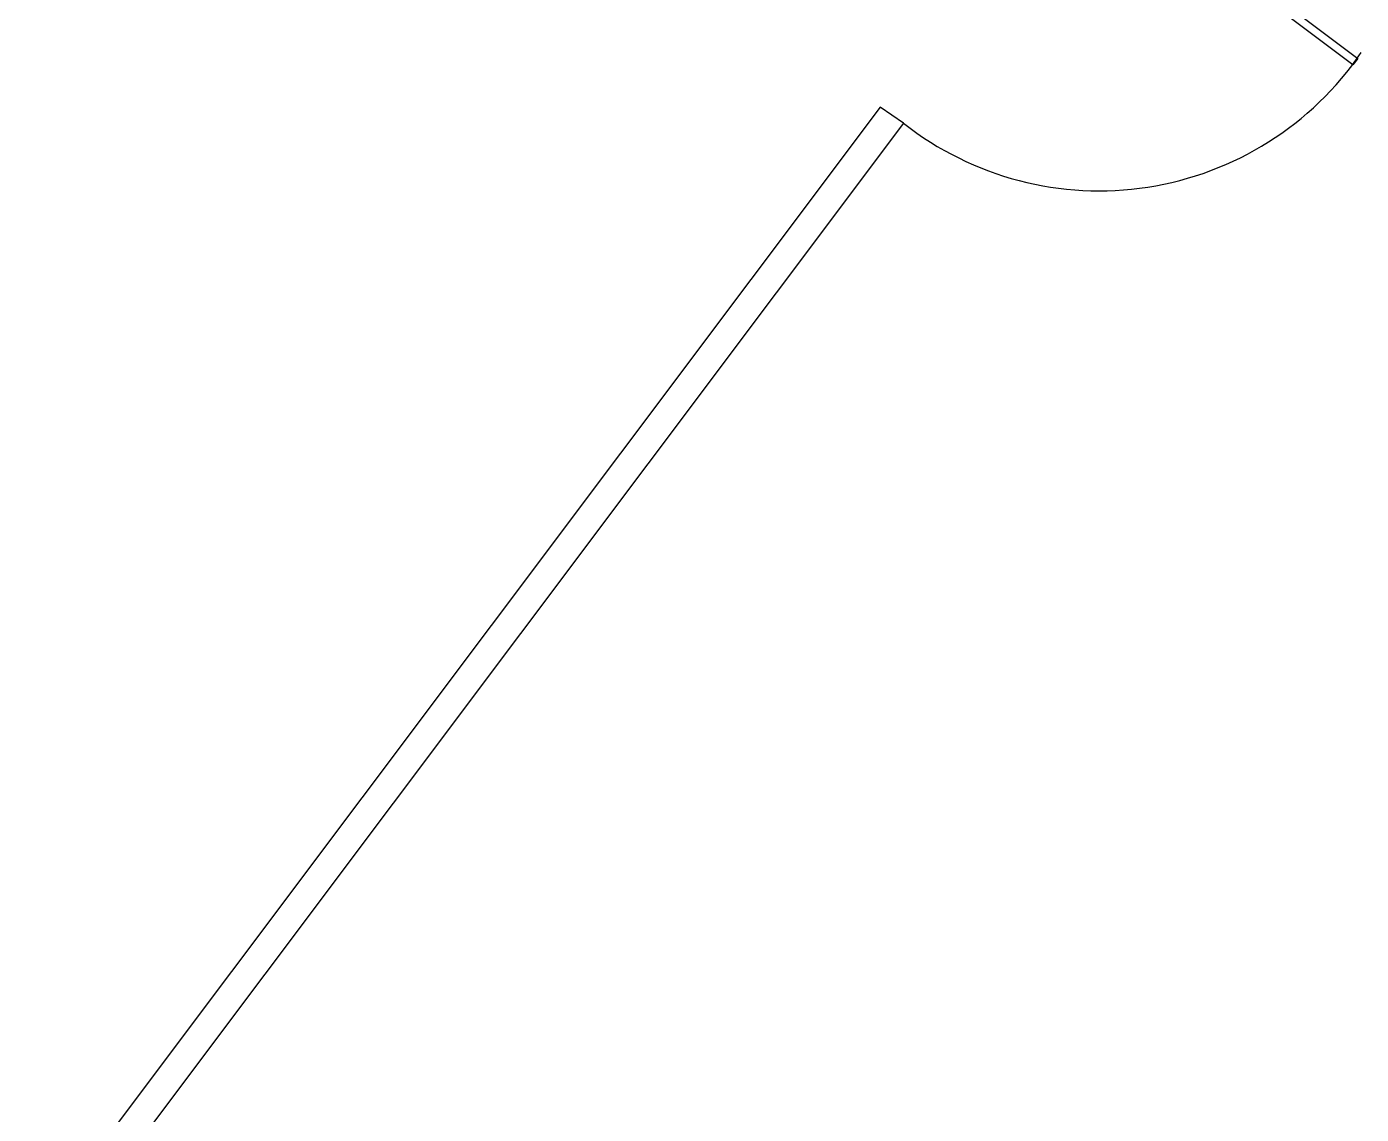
# Model space of a CAD drawing. Header units: millimetres. Extents: x 0 to 86.4, y -30.6 to 19.1.
# Drawn here: x 59.536 to 62.829, y -13.197 to -10.514 of the extents above; entities that cross this region are included whole.
import ezdxf

# ---------------------------------------------------------------- set-up
doc = ezdxf.new("R2010")
doc.units = ezdxf.units.MM
for name, color, linetype in [('AR-DIV', 2, 'Continuous'), ('AR-PISO', 1, 'Continuous'), ('AR-PORTA', 2, 'Continuous')]:
    doc.layers.add(name, color=color, linetype=linetype)

msp = doc.modelspace()

# ---------------------------------------------------------------- linework, layer by layer
at = {"layer": 'AR-DIV'}
for p, q in [((61.6413, -10.7131), (59.0013, -14.2285)), ((61.6992, -10.7525), (61.6413, -10.7131)), ((61.6992, -10.7525), (59.0572, -14.2705))]:
    msp.add_line(p, q, dxfattribs=at)
at = {"layer": 'AR-PISO'}
msp.add_arc((62.1821, -10.136), 0.7832, 231.9381, 325.6359, dxfattribs=at)
at = {"layer": 'AR-PORTA'}
msp.add_lwpolyline([(62.1802, -10.1121), (62.8199, -10.5925), (62.8079, -10.6085), (62.1682, -10.1281)], dxfattribs=at)

doc.saveas('drawing.dxf')
